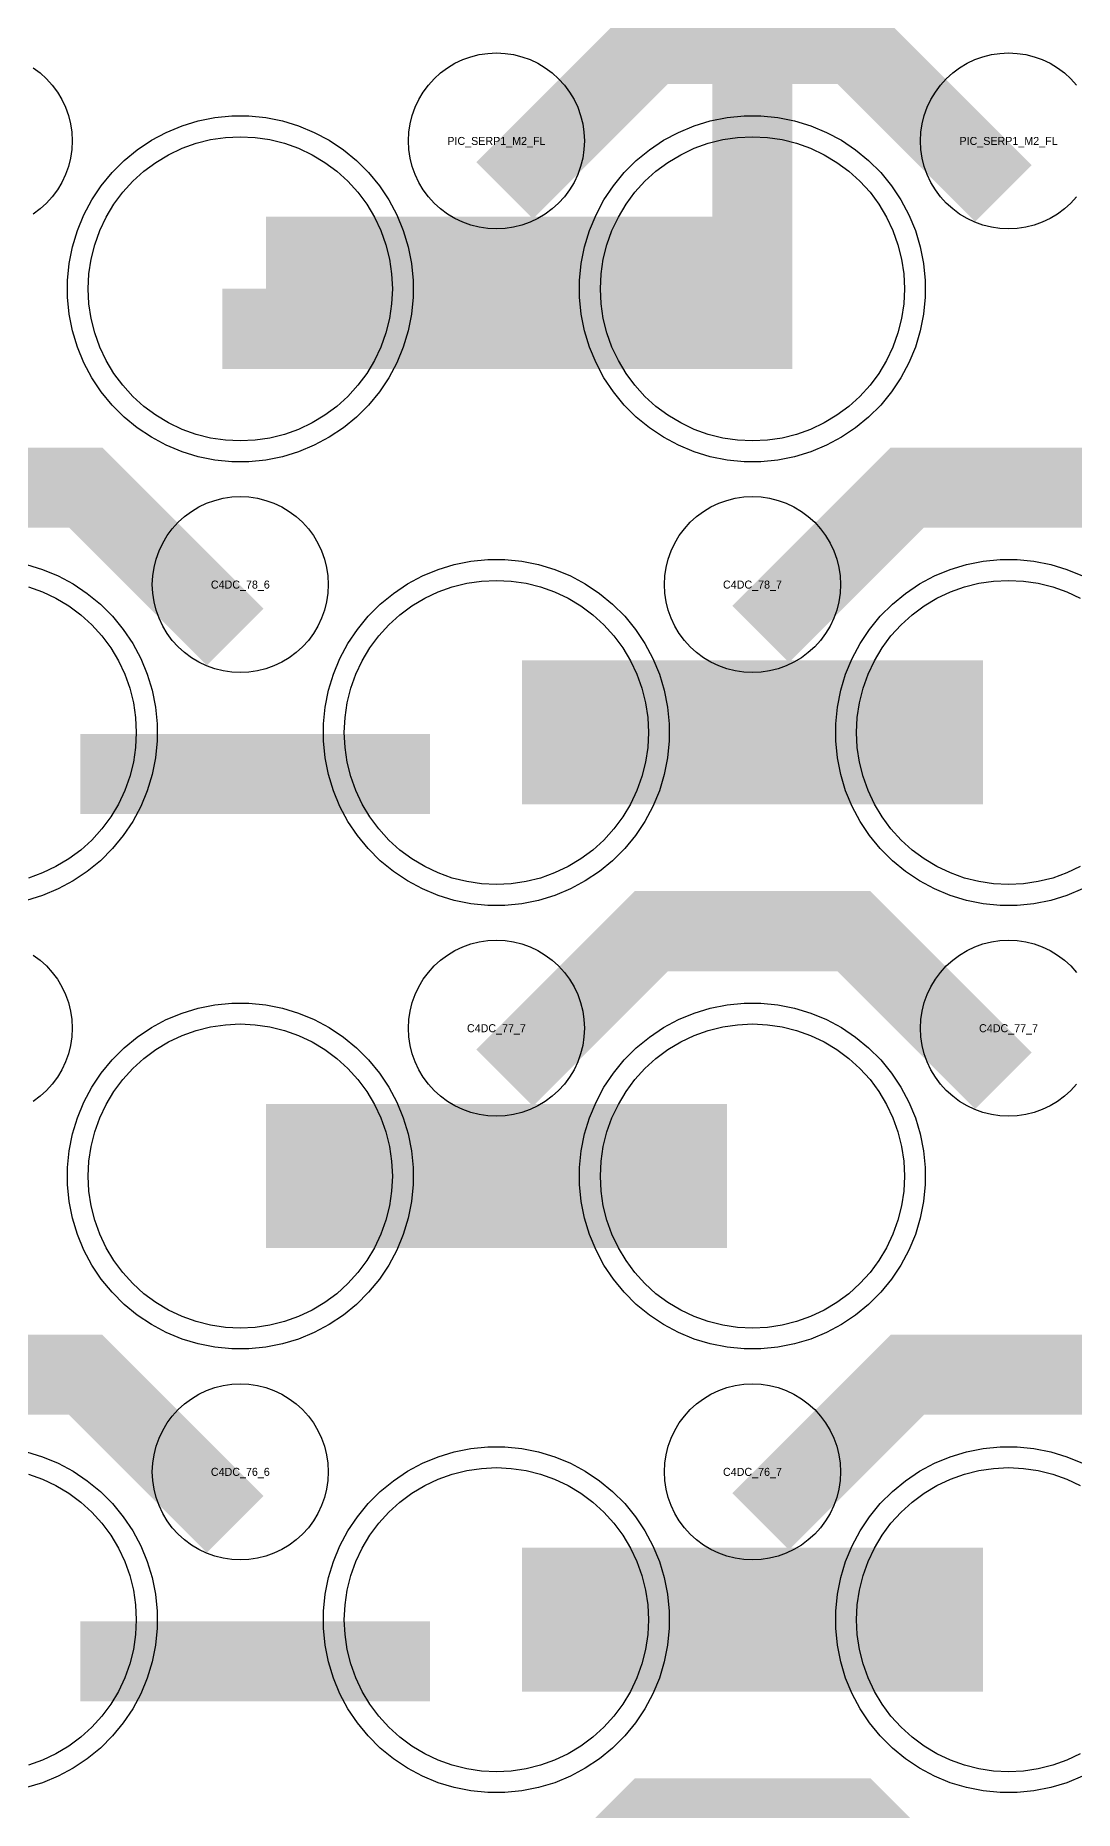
# Model space of a CAD drawing. Extents: x -11880 to 11880, y -14992 to 14992.
# Drawn here: x -9904 to -9579, y -4368 to -3814 of the extents above; entities that cross this region are included whole.
import ezdxf
from ezdxf.enums import TextEntityAlignment as Align

# ---------------------------------------------------------------- set-up
doc = ezdxf.new("R2010")
doc.units = 0
doc.header["$MEASUREMENT"] = 0
for name, color, linetype in [('GDS_775_DT_237', 138, 'CONTINUOUS'), ('RDL1_FS', 34, 'CONTINUOUS'), ('RDL_BS', 160, 'CONTINUOUS')]:
    doc.layers.add(name, color=color, linetype=linetype)

msp = doc.modelspace()

# ---------------------------------------------------------------- linework, layer by layer
at = {"layer": 'RDL1_FS'}
for points in [[(-9840, -3940.514), (-9844.657, -3940.285), (-9849.268, -3939.601), (-9853.791, -3938.469), (-9858.181, -3936.897), (-9862.395, -3934.905), (-9866.395, -3932.507), (-9870.14, -3929.729), (-9873.594, -3926.599), (-9876.724, -3923.145), (-9879.502, -3919.4), (-9881.9, -3915.4), (-9883.892, -3911.186), (-9885.464, -3906.796), (-9886.596, -3902.273), (-9887.28, -3897.662), (-9887.509, -3893.005), (-9887.28, -3888.348), (-9886.596, -3883.737), (-9885.464, -3879.214), (-9883.892, -3874.824), (-9881.9, -3870.61), (-9879.502, -3866.61), (-9876.724, -3862.865), (-9873.594, -3859.411), (-9870.14, -3856.281), (-9866.395, -3853.503), (-9862.395, -3851.105), (-9858.181, -3849.113), (-9853.791, -3847.541), (-9849.268, -3846.409), (-9844.657, -3845.725), (-9840, -3845.496), (-9835.343, -3845.725), (-9830.732, -3846.409), (-9826.209, -3847.541), (-9821.819, -3849.113), (-9817.605, -3851.105), (-9813.605, -3853.503), (-9809.86, -3856.281), (-9806.406, -3859.411), (-9803.276, -3862.865), (-9800.498, -3866.61), (-9798.1, -3870.61), (-9796.108, -3874.824), (-9794.536, -3879.214), (-9793.404, -3883.737), (-9792.72, -3888.348), (-9792.491, -3893.005), (-9792.72, -3897.662), (-9793.404, -3902.273), (-9794.536, -3906.796), (-9796.108, -3911.186), (-9798.1, -3915.4), (-9800.498, -3919.4), (-9803.276, -3923.145), (-9806.406, -3926.599), (-9809.86, -3929.729), (-9813.605, -3932.507), (-9817.605, -3934.905), (-9821.819, -3936.897), (-9826.209, -3938.469), (-9830.732, -3939.601), (-9835.343, -3940.285)], [(-9680, -3940.514), (-9684.657, -3940.285), (-9689.268, -3939.601), (-9693.791, -3938.469), (-9698.181, -3936.897), (-9702.395, -3934.905), (-9706.395, -3932.507), (-9710.14, -3929.729), (-9713.594, -3926.599), (-9716.724, -3923.145), (-9719.502, -3919.4), (-9721.9, -3915.4), (-9723.892, -3911.186), (-9725.464, -3906.796), (-9726.596, -3902.273), (-9727.28, -3897.662), (-9727.509, -3893.005), (-9727.28, -3888.348), (-9726.596, -3883.737), (-9725.464, -3879.214), (-9723.892, -3874.824), (-9721.9, -3870.61), (-9719.502, -3866.61), (-9716.724, -3862.865), (-9713.594, -3859.411), (-9710.14, -3856.281), (-9706.395, -3853.503), (-9702.395, -3851.105), (-9698.181, -3849.113), (-9693.791, -3847.541), (-9689.268, -3846.409), (-9684.657, -3845.725), (-9680, -3845.496), (-9675.343, -3845.725), (-9670.732, -3846.409), (-9666.209, -3847.541), (-9661.819, -3849.113), (-9657.605, -3851.105), (-9653.605, -3853.503), (-9649.86, -3856.281), (-9646.406, -3859.411), (-9643.276, -3862.865), (-9640.498, -3866.61), (-9638.1, -3870.61), (-9636.108, -3874.824), (-9634.536, -3879.214), (-9633.404, -3883.737), (-9632.72, -3888.348), (-9632.491, -3893.005), (-9632.72, -3897.662), (-9633.404, -3902.273), (-9634.536, -3906.796), (-9636.108, -3911.186), (-9638.1, -3915.4), (-9640.498, -3919.4), (-9643.276, -3923.145), (-9646.406, -3926.599), (-9649.86, -3929.729), (-9653.605, -3932.507), (-9657.605, -3934.905), (-9661.819, -3936.897), (-9666.209, -3938.469), (-9670.732, -3939.601), (-9675.343, -3940.285)], [(-9760, -4079.074), (-9764.657, -4078.845), (-9769.268, -4078.161), (-9773.791, -4077.029), (-9778.181, -4075.457), (-9782.395, -4073.465), (-9786.395, -4071.067), (-9790.14, -4068.289), (-9793.594, -4065.159), (-9796.724, -4061.705), (-9799.502, -4057.96), (-9801.9, -4053.96), (-9803.892, -4049.746), (-9805.464, -4045.356), (-9806.596, -4040.833), (-9807.28, -4036.222), (-9807.509, -4031.565), (-9807.28, -4026.908), (-9806.596, -4022.297), (-9805.464, -4017.774), (-9803.892, -4013.384), (-9801.9, -4009.17), (-9799.502, -4005.17), (-9796.724, -4001.425), (-9793.594, -3997.971), (-9790.14, -3994.841), (-9786.395, -3992.063), (-9782.395, -3989.665), (-9778.181, -3987.673), (-9773.791, -3986.101), (-9769.268, -3984.969), (-9764.657, -3984.285), (-9760, -3984.056), (-9755.343, -3984.285), (-9750.732, -3984.969), (-9746.209, -3986.101), (-9741.819, -3987.673), (-9737.605, -3989.665), (-9733.605, -3992.063), (-9729.86, -3994.841), (-9726.406, -3997.971), (-9723.276, -4001.425), (-9720.498, -4005.17), (-9718.1, -4009.17), (-9716.108, -4013.384), (-9714.536, -4017.774), (-9713.404, -4022.297), (-9712.72, -4026.908), (-9712.491, -4031.565), (-9712.72, -4036.222), (-9713.404, -4040.833), (-9714.536, -4045.356), (-9716.108, -4049.746), (-9718.1, -4053.96), (-9720.498, -4057.96), (-9723.276, -4061.705), (-9726.406, -4065.159), (-9729.86, -4068.289), (-9733.605, -4071.067), (-9737.605, -4073.465), (-9741.819, -4075.457), (-9746.209, -4077.029), (-9750.732, -4078.161), (-9755.343, -4078.845)], [(-9840, -4217.639), (-9844.657, -4217.41), (-9849.268, -4216.726), (-9853.791, -4215.594), (-9858.181, -4214.022), (-9862.395, -4212.03), (-9866.395, -4209.632), (-9870.14, -4206.854), (-9873.594, -4203.724), (-9876.724, -4200.27), (-9879.502, -4196.525), (-9881.9, -4192.525), (-9883.892, -4188.311), (-9885.464, -4183.921), (-9886.596, -4179.398), (-9887.28, -4174.787), (-9887.509, -4170.13), (-9887.28, -4165.473), (-9886.596, -4160.862), (-9885.464, -4156.339), (-9883.892, -4151.949), (-9881.9, -4147.735), (-9879.502, -4143.735), (-9876.724, -4139.99), (-9873.594, -4136.536), (-9870.14, -4133.406), (-9866.395, -4130.628), (-9862.395, -4128.23), (-9858.181, -4126.238), (-9853.791, -4124.666), (-9849.268, -4123.534), (-9844.657, -4122.85), (-9840, -4122.621), (-9835.343, -4122.85), (-9830.732, -4123.534), (-9826.209, -4124.666), (-9821.819, -4126.238), (-9817.605, -4128.23), (-9813.605, -4130.628), (-9809.86, -4133.406), (-9806.406, -4136.536), (-9803.276, -4139.99), (-9800.498, -4143.735), (-9798.1, -4147.735), (-9796.108, -4151.949), (-9794.536, -4156.339), (-9793.404, -4160.862), (-9792.72, -4165.473), (-9792.491, -4170.13), (-9792.72, -4174.787), (-9793.404, -4179.398), (-9794.536, -4183.921), (-9796.108, -4188.311), (-9798.1, -4192.525), (-9800.498, -4196.525), (-9803.276, -4200.27), (-9806.406, -4203.724), (-9809.86, -4206.854), (-9813.605, -4209.632), (-9817.605, -4212.03), (-9821.819, -4214.022), (-9826.209, -4215.594), (-9830.732, -4216.726), (-9835.343, -4217.41)], [(-9680, -4217.639), (-9684.657, -4217.41), (-9689.268, -4216.726), (-9693.791, -4215.594), (-9698.181, -4214.022), (-9702.395, -4212.03), (-9706.395, -4209.632), (-9710.14, -4206.854), (-9713.594, -4203.724), (-9716.724, -4200.27), (-9719.502, -4196.525), (-9721.9, -4192.525), (-9723.892, -4188.311), (-9725.464, -4183.921), (-9726.596, -4179.398), (-9727.28, -4174.787), (-9727.509, -4170.13), (-9727.28, -4165.473), (-9726.596, -4160.862), (-9725.464, -4156.339), (-9723.892, -4151.949), (-9721.9, -4147.735), (-9719.502, -4143.735), (-9716.724, -4139.99), (-9713.594, -4136.536), (-9710.14, -4133.406), (-9706.395, -4130.628), (-9702.395, -4128.23), (-9698.181, -4126.238), (-9693.791, -4124.666), (-9689.268, -4123.534), (-9684.657, -4122.85), (-9680, -4122.621), (-9675.343, -4122.85), (-9670.732, -4123.534), (-9666.209, -4124.666), (-9661.819, -4126.238), (-9657.605, -4128.23), (-9653.605, -4130.628), (-9649.86, -4133.406), (-9646.406, -4136.536), (-9643.276, -4139.99), (-9640.498, -4143.735), (-9638.1, -4147.735), (-9636.108, -4151.949), (-9634.536, -4156.339), (-9633.404, -4160.862), (-9632.72, -4165.473), (-9632.491, -4170.13), (-9632.72, -4174.787), (-9633.404, -4179.398), (-9634.536, -4183.921), (-9636.108, -4188.311), (-9638.1, -4192.525), (-9640.498, -4196.525), (-9643.276, -4200.27), (-9646.406, -4203.724), (-9649.86, -4206.854), (-9653.605, -4209.632), (-9657.605, -4212.03), (-9661.819, -4214.022), (-9666.209, -4215.594), (-9670.732, -4216.726), (-9675.343, -4217.41)], [(-9760, -4356.204), (-9764.657, -4355.975), (-9769.268, -4355.291), (-9773.791, -4354.159), (-9778.181, -4352.587), (-9782.395, -4350.595), (-9786.395, -4348.197), (-9790.14, -4345.419), (-9793.594, -4342.289), (-9796.724, -4338.835), (-9799.502, -4335.09), (-9801.9, -4331.09), (-9803.892, -4326.876), (-9805.464, -4322.486), (-9806.596, -4317.963), (-9807.28, -4313.352), (-9807.509, -4308.695), (-9807.28, -4304.038), (-9806.596, -4299.427), (-9805.464, -4294.904), (-9803.892, -4290.514), (-9801.9, -4286.3), (-9799.502, -4282.3), (-9796.724, -4278.555), (-9793.594, -4275.101), (-9790.14, -4271.971), (-9786.395, -4269.193), (-9782.395, -4266.795), (-9778.181, -4264.803), (-9773.791, -4263.231), (-9769.268, -4262.099), (-9764.657, -4261.415), (-9760, -4261.186), (-9755.343, -4261.415), (-9750.732, -4262.099), (-9746.209, -4263.231), (-9741.819, -4264.803), (-9737.605, -4266.795), (-9733.605, -4269.193), (-9729.86, -4271.971), (-9726.406, -4275.101), (-9723.276, -4278.555), (-9720.498, -4282.3), (-9718.1, -4286.3), (-9716.108, -4290.514), (-9714.536, -4294.904), (-9713.404, -4299.427), (-9712.72, -4304.038), (-9712.491, -4308.695), (-9712.72, -4313.352), (-9713.404, -4317.963), (-9714.536, -4322.486), (-9716.108, -4326.876), (-9718.1, -4331.09), (-9720.498, -4335.09), (-9723.276, -4338.835), (-9726.406, -4342.289), (-9729.86, -4345.419), (-9733.605, -4348.197), (-9737.605, -4350.595), (-9741.819, -4352.587), (-9746.209, -4354.159), (-9750.732, -4355.291), (-9755.343, -4355.975)]]:
    msp.add_lwpolyline(points, close=True, dxfattribs=at)
for points in [[(-9831.998, -3893.005, 45, 45, 0), (-9759.998, -3893.005, 45, 45, 0)], [(-9759.998, -3893.005, 45, 45, 0), (-9687.998, -3893.005, 45, 45, 0)], [(-9751.998, -4031.565, 45, 45, 0), (-9679.998, -4031.565, 45, 45, 0)], [(-9679.998, -4031.565, 45, 45, 0), (-9607.998, -4031.565, 45, 45, 0)], [(-9831.998, -4170.13, 45, 45, 0), (-9759.998, -4170.13, 45, 45, 0)], [(-9759.998, -4170.13, 45, 45, 0), (-9687.998, -4170.13, 45, 45, 0)], [(-9751.998, -4308.695, 45, 45, 0), (-9679.998, -4308.695, 45, 45, 0)], [(-9679.998, -4308.695, 45, 45, 0), (-9607.998, -4308.695, 45, 45, 0)]]:
    msp.add_lwpolyline(points, format="xyseb", dxfattribs=at)
for points in [[(-9906.209, -3986.101), (-9901.819, -3987.673), (-9897.605, -3989.665), (-9893.605, -3992.063), (-9889.86, -3994.841), (-9886.406, -3997.971), (-9883.276, -4001.425), (-9880.498, -4005.17), (-9878.1, -4009.17), (-9876.108, -4013.384), (-9874.536, -4017.774), (-9873.404, -4022.297), (-9872.72, -4026.908), (-9872.491, -4031.565), (-9872.72, -4036.222), (-9873.404, -4040.833), (-9874.536, -4045.356), (-9876.108, -4049.746), (-9878.1, -4053.96), (-9880.498, -4057.96), (-9883.276, -4061.705), (-9886.406, -4065.159), (-9889.86, -4068.289), (-9893.605, -4071.067), (-9897.605, -4073.465), (-9901.819, -4075.457), (-9906.209, -4077.029)], [(-9577.605, -4073.465), (-9581.819, -4075.457), (-9586.209, -4077.029), (-9590.732, -4078.161), (-9595.343, -4078.845), (-9600, -4079.074), (-9604.657, -4078.845), (-9609.268, -4078.161), (-9613.791, -4077.029), (-9618.181, -4075.457), (-9622.395, -4073.465), (-9626.395, -4071.067), (-9630.14, -4068.289), (-9633.594, -4065.159), (-9636.724, -4061.705), (-9639.502, -4057.96), (-9641.9, -4053.96), (-9643.892, -4049.746), (-9645.464, -4045.356), (-9646.596, -4040.833), (-9647.28, -4036.222), (-9647.509, -4031.565), (-9647.28, -4026.908), (-9646.596, -4022.297), (-9645.464, -4017.774), (-9643.892, -4013.384), (-9641.9, -4009.17), (-9639.502, -4005.17), (-9636.724, -4001.425), (-9633.594, -3997.971), (-9630.14, -3994.841), (-9626.395, -3992.063), (-9622.395, -3989.665), (-9618.181, -3987.673), (-9613.791, -3986.101), (-9609.268, -3984.969), (-9604.657, -3984.285), (-9600, -3984.056), (-9595.343, -3984.285), (-9590.732, -3984.969), (-9586.209, -3986.101), (-9581.819, -3987.673), (-9577.605, -3989.665)], [(-9906.209, -4263.231), (-9901.819, -4264.803), (-9897.605, -4266.795), (-9893.605, -4269.193), (-9889.86, -4271.971), (-9886.406, -4275.101), (-9883.276, -4278.555), (-9880.498, -4282.3), (-9878.1, -4286.3), (-9876.108, -4290.514), (-9874.536, -4294.904), (-9873.404, -4299.427), (-9872.72, -4304.038), (-9872.491, -4308.695), (-9872.72, -4313.352), (-9873.404, -4317.963), (-9874.536, -4322.486), (-9876.108, -4326.876), (-9878.1, -4331.09), (-9880.498, -4335.09), (-9883.276, -4338.835), (-9886.406, -4342.289), (-9889.86, -4345.419), (-9893.605, -4348.197), (-9897.605, -4350.595), (-9901.819, -4352.587), (-9906.209, -4354.159)], [(-9577.605, -4350.595), (-9581.819, -4352.587), (-9586.209, -4354.159), (-9590.732, -4355.291), (-9595.343, -4355.975), (-9600, -4356.204), (-9604.657, -4355.975), (-9609.268, -4355.291), (-9613.791, -4354.159), (-9618.181, -4352.587), (-9622.395, -4350.595), (-9626.395, -4348.197), (-9630.14, -4345.419), (-9633.594, -4342.289), (-9636.724, -4338.835), (-9639.502, -4335.09), (-9641.9, -4331.09), (-9643.892, -4326.876), (-9645.464, -4322.486), (-9646.596, -4317.963), (-9647.28, -4313.352), (-9647.509, -4308.695), (-9647.28, -4304.038), (-9646.596, -4299.427), (-9645.464, -4294.904), (-9643.892, -4290.514), (-9641.9, -4286.3), (-9639.502, -4282.3), (-9636.724, -4278.555), (-9633.594, -4275.101), (-9630.14, -4271.971), (-9626.395, -4269.193), (-9622.395, -4266.795), (-9618.181, -4264.803), (-9613.791, -4263.231), (-9609.268, -4262.099), (-9604.657, -4261.415), (-9600, -4261.186), (-9595.343, -4261.415), (-9590.732, -4262.099), (-9586.209, -4263.231), (-9581.819, -4264.803), (-9577.605, -4266.795)]]:
    msp.add_lwpolyline(points, dxfattribs=at)
at = {"layer": 'RDL_BS'}
for points in [[(-9680, -3918.005, 25, 25, 0), (-9680, -3804.004, 25, 25, 0)], [(-9757.438, -3862.319, 25, 25, 0), (-9711.623, -3816.504, 25, 25, 0), (-9678.07, -3816.504, 25, 25, 0)], [(-9601.599, -3863.218, 25, 25, 0), (-9648.313, -3816.504, 25, 25, 0), (-9678.071, -3816.504, 25, 25, 0)], [(-9845.603, -3905.505, 25, 25, 0), (-9667.5, -3905.505, 25, 25, 0)], [(-9841.599, -4001.778, 25, 25, 0), (-9888.313, -3955.064, 25, 25, 0), (-9918.071, -3955.064, 25, 25, 0)], [(-9677.438, -4000.879, 25, 25, 0), (-9631.623, -3955.064, 25, 25, 0), (-9598.07, -3955.064, 25, 25, 0)], [(-9521.599, -4001.778, 25, 25, 0), (-9568.313, -3955.064, 25, 25, 0), (-9598.071, -3955.064, 25, 25, 0)], [(-9889.984, -4044.578, 25, 25, 0), (-9780.719, -4044.578, 25, 25, 0)], [(-9757.438, -4139.444, 25, 25, 0), (-9711.623, -4093.629, 25, 25, 0), (-9678.07, -4093.629, 25, 25, 0)], [(-9601.599, -4140.343, 25, 25, 0), (-9648.313, -4093.629, 25, 25, 0), (-9678.071, -4093.629, 25, 25, 0)], [(-9841.599, -4278.908, 25, 25, 0), (-9888.313, -4232.194, 25, 25, 0), (-9918.071, -4232.194, 25, 25, 0)], [(-9677.438, -4278.009, 25, 25, 0), (-9631.623, -4232.194, 25, 25, 0), (-9598.07, -4232.194, 25, 25, 0)], [(-9521.599, -4278.908, 25, 25, 0), (-9568.313, -4232.194, 25, 25, 0), (-9598.071, -4232.194, 25, 25, 0)], [(-9889.984, -4321.708, 25, 25, 0), (-9780.719, -4321.708, 25, 25, 0)], [(-9757.438, -4416.574, 25, 25, 0), (-9711.623, -4370.759, 25, 25, 0), (-9678.07, -4370.759, 25, 25, 0)], [(-9601.599, -4417.473, 25, 25, 0), (-9648.313, -4370.759, 25, 25, 0), (-9678.071, -4370.759, 25, 25, 0)]]:
    msp.add_lwpolyline(points, format="xyseb", dxfattribs=at)
for points in [[(-9760, -3874.311), (-9762.693, -3874.179), (-9765.365, -3873.783), (-9767.984, -3873.126), (-9770.519, -3872.219), (-9772.956, -3871.067), (-9775.28, -3869.674), (-9777.443, -3868.071), (-9779.442, -3866.259), (-9781.254, -3864.26), (-9782.857, -3862.097), (-9784.25, -3859.773), (-9785.402, -3857.336), (-9786.309, -3854.801), (-9786.966, -3852.182), (-9787.362, -3849.51), (-9787.494, -3846.817), (-9787.362, -3844.124), (-9786.966, -3841.452), (-9786.309, -3838.833), (-9785.402, -3836.298), (-9784.25, -3833.861), (-9782.857, -3831.537), (-9781.254, -3829.374), (-9779.442, -3827.375), (-9777.443, -3825.563), (-9775.28, -3823.96), (-9772.956, -3822.567), (-9770.519, -3821.415), (-9767.984, -3820.508), (-9765.365, -3819.851), (-9762.693, -3819.455), (-9760, -3819.323), (-9757.307, -3819.455), (-9754.635, -3819.851), (-9752.016, -3820.508), (-9749.481, -3821.415), (-9747.044, -3822.567), (-9744.72, -3823.96), (-9742.557, -3825.563), (-9740.558, -3827.375), (-9738.746, -3829.374), (-9737.143, -3831.537), (-9735.75, -3833.861), (-9734.598, -3836.298), (-9733.691, -3838.833), (-9733.034, -3841.452), (-9732.638, -3844.124), (-9732.506, -3846.817), (-9732.638, -3849.51), (-9733.034, -3852.182), (-9733.691, -3854.801), (-9734.598, -3857.336), (-9735.75, -3859.773), (-9737.143, -3862.097), (-9738.746, -3864.26), (-9740.558, -3866.259), (-9742.557, -3868.071), (-9744.72, -3869.674), (-9747.044, -3871.067), (-9749.481, -3872.219), (-9752.016, -3873.126), (-9754.635, -3873.783), (-9757.307, -3874.179)], [(-9842.644, -3947.005), (-9847.938, -3946.488), (-9853.165, -3945.442), (-9858.205, -3943.911), (-9863.115, -3941.88), (-9867.777, -3939.388), (-9872.191, -3936.441), (-9876.292, -3933.079), (-9880.074, -3929.297), (-9883.436, -3925.196), (-9886.383, -3920.782), (-9888.875, -3916.12), (-9890.906, -3911.21), (-9892.437, -3906.17), (-9893.483, -3900.943), (-9894, -3895.649), (-9894, -3890.361), (-9893.483, -3885.067), (-9892.437, -3879.84), (-9890.906, -3874.8), (-9888.875, -3869.89), (-9886.383, -3865.228), (-9883.436, -3860.814), (-9880.074, -3856.713), (-9876.292, -3852.931), (-9872.191, -3849.569), (-9867.777, -3846.622), (-9863.115, -3844.13), (-9858.205, -3842.099), (-9853.165, -3840.568), (-9847.938, -3839.522), (-9842.644, -3839.005), (-9837.356, -3839.005), (-9832.062, -3839.522), (-9826.835, -3840.568), (-9821.795, -3842.099), (-9816.885, -3844.13), (-9812.223, -3846.622), (-9807.809, -3849.569), (-9803.708, -3852.931), (-9799.926, -3856.713), (-9796.564, -3860.814), (-9793.617, -3865.228), (-9791.125, -3869.89), (-9789.094, -3874.8), (-9787.563, -3879.84), (-9786.517, -3885.067), (-9786, -3890.361), (-9786, -3895.649), (-9786.517, -3900.943), (-9787.563, -3906.17), (-9789.094, -3911.21), (-9791.125, -3916.12), (-9793.617, -3920.782), (-9796.564, -3925.196), (-9799.926, -3929.297), (-9803.708, -3933.079), (-9807.809, -3936.441), (-9812.223, -3939.388), (-9816.885, -3941.88), (-9821.795, -3943.911), (-9826.835, -3945.442), (-9832.062, -3946.488), (-9837.356, -3947.005)], [(-9682.644, -3947.005), (-9687.938, -3946.488), (-9693.165, -3945.442), (-9698.205, -3943.911), (-9703.115, -3941.88), (-9707.777, -3939.388), (-9712.191, -3936.441), (-9716.292, -3933.079), (-9720.074, -3929.297), (-9723.436, -3925.196), (-9726.383, -3920.782), (-9728.875, -3916.12), (-9730.906, -3911.21), (-9732.437, -3906.17), (-9733.483, -3900.943), (-9734, -3895.649), (-9734, -3890.361), (-9733.483, -3885.067), (-9732.437, -3879.84), (-9730.906, -3874.8), (-9728.875, -3869.89), (-9726.383, -3865.228), (-9723.436, -3860.814), (-9720.074, -3856.713), (-9716.292, -3852.931), (-9712.191, -3849.569), (-9707.777, -3846.622), (-9703.115, -3844.13), (-9698.205, -3842.099), (-9693.165, -3840.568), (-9687.938, -3839.522), (-9682.644, -3839.005), (-9677.356, -3839.005), (-9672.062, -3839.522), (-9666.835, -3840.568), (-9661.795, -3842.099), (-9656.885, -3844.13), (-9652.223, -3846.622), (-9647.809, -3849.569), (-9643.708, -3852.931), (-9639.926, -3856.713), (-9636.564, -3860.814), (-9633.617, -3865.228), (-9631.125, -3869.89), (-9629.094, -3874.8), (-9627.563, -3879.84), (-9626.517, -3885.067), (-9626, -3890.361), (-9626, -3895.649), (-9626.517, -3900.943), (-9627.563, -3906.17), (-9629.094, -3911.21), (-9631.125, -3916.12), (-9633.617, -3920.782), (-9636.564, -3925.196), (-9639.926, -3929.297), (-9643.708, -3933.079), (-9647.809, -3936.441), (-9652.223, -3939.388), (-9656.885, -3941.88), (-9661.795, -3943.911), (-9666.835, -3945.442), (-9672.062, -3946.488), (-9677.356, -3947.005)], [(-9840, -4012.871), (-9842.693, -4012.739), (-9845.365, -4012.343), (-9847.984, -4011.686), (-9850.519, -4010.779), (-9852.956, -4009.627), (-9855.28, -4008.234), (-9857.443, -4006.631), (-9859.442, -4004.819), (-9861.254, -4002.82), (-9862.857, -4000.657), (-9864.25, -3998.333), (-9865.402, -3995.896), (-9866.309, -3993.361), (-9866.966, -3990.742), (-9867.362, -3988.07), (-9867.494, -3985.377), (-9867.362, -3982.684), (-9866.966, -3980.012), (-9866.309, -3977.393), (-9865.402, -3974.858), (-9864.25, -3972.421), (-9862.857, -3970.097), (-9861.254, -3967.934), (-9859.442, -3965.935), (-9857.443, -3964.123), (-9855.28, -3962.52), (-9852.956, -3961.127), (-9850.519, -3959.975), (-9847.984, -3959.068), (-9845.365, -3958.411), (-9842.693, -3958.015), (-9840, -3957.883), (-9837.307, -3958.015), (-9834.635, -3958.411), (-9832.016, -3959.068), (-9829.481, -3959.975), (-9827.044, -3961.127), (-9824.72, -3962.52), (-9822.557, -3964.123), (-9820.558, -3965.935), (-9818.746, -3967.934), (-9817.143, -3970.097), (-9815.75, -3972.421), (-9814.598, -3974.858), (-9813.691, -3977.393), (-9813.034, -3980.012), (-9812.638, -3982.684), (-9812.506, -3985.377), (-9812.638, -3988.07), (-9813.034, -3990.742), (-9813.691, -3993.361), (-9814.598, -3995.896), (-9815.75, -3998.333), (-9817.143, -4000.657), (-9818.746, -4002.82), (-9820.558, -4004.819), (-9822.557, -4006.631), (-9824.72, -4008.234), (-9827.044, -4009.627), (-9829.481, -4010.779), (-9832.016, -4011.686), (-9834.635, -4012.343), (-9837.307, -4012.739)], [(-9680, -4012.871), (-9682.693, -4012.739), (-9685.365, -4012.343), (-9687.984, -4011.686), (-9690.519, -4010.779), (-9692.956, -4009.627), (-9695.28, -4008.234), (-9697.443, -4006.631), (-9699.442, -4004.819), (-9701.254, -4002.82), (-9702.857, -4000.657), (-9704.25, -3998.333), (-9705.402, -3995.896), (-9706.309, -3993.361), (-9706.966, -3990.742), (-9707.362, -3988.07), (-9707.494, -3985.377), (-9707.362, -3982.684), (-9706.966, -3980.012), (-9706.309, -3977.393), (-9705.402, -3974.858), (-9704.25, -3972.421), (-9702.857, -3970.097), (-9701.254, -3967.934), (-9699.442, -3965.935), (-9697.443, -3964.123), (-9695.28, -3962.52), (-9692.956, -3961.127), (-9690.519, -3959.975), (-9687.984, -3959.068), (-9685.365, -3958.411), (-9682.693, -3958.015), (-9680, -3957.883), (-9677.307, -3958.015), (-9674.635, -3958.411), (-9672.016, -3959.068), (-9669.481, -3959.975), (-9667.044, -3961.127), (-9664.72, -3962.52), (-9662.557, -3964.123), (-9660.558, -3965.935), (-9658.746, -3967.934), (-9657.143, -3970.097), (-9655.75, -3972.421), (-9654.598, -3974.858), (-9653.691, -3977.393), (-9653.034, -3980.012), (-9652.638, -3982.684), (-9652.506, -3985.377), (-9652.638, -3988.07), (-9653.034, -3990.742), (-9653.691, -3993.361), (-9654.598, -3995.896), (-9655.75, -3998.333), (-9657.143, -4000.657), (-9658.746, -4002.82), (-9660.558, -4004.819), (-9662.557, -4006.631), (-9664.72, -4008.234), (-9667.044, -4009.627), (-9669.481, -4010.779), (-9672.016, -4011.686), (-9674.635, -4012.343), (-9677.307, -4012.739)], [(-9762.644, -4085.565), (-9767.938, -4085.048), (-9773.165, -4084.002), (-9778.205, -4082.471), (-9783.115, -4080.44), (-9787.777, -4077.948), (-9792.191, -4075.001), (-9796.292, -4071.639), (-9800.074, -4067.857), (-9803.436, -4063.756), (-9806.383, -4059.342), (-9808.875, -4054.68), (-9810.906, -4049.77), (-9812.437, -4044.73), (-9813.483, -4039.503), (-9814, -4034.209), (-9814, -4028.921), (-9813.483, -4023.627), (-9812.437, -4018.4), (-9810.906, -4013.36), (-9808.875, -4008.45), (-9806.383, -4003.788), (-9803.436, -3999.374), (-9800.074, -3995.273), (-9796.292, -3991.491), (-9792.191, -3988.129), (-9787.777, -3985.182), (-9783.115, -3982.69), (-9778.205, -3980.659), (-9773.165, -3979.128), (-9767.938, -3978.082), (-9762.644, -3977.565), (-9757.356, -3977.565), (-9752.062, -3978.082), (-9746.835, -3979.128), (-9741.795, -3980.659), (-9736.885, -3982.69), (-9732.223, -3985.182), (-9727.809, -3988.129), (-9723.708, -3991.491), (-9719.926, -3995.273), (-9716.564, -3999.374), (-9713.617, -4003.788), (-9711.125, -4008.45), (-9709.094, -4013.36), (-9707.563, -4018.4), (-9706.517, -4023.627), (-9706, -4028.921), (-9706, -4034.209), (-9706.517, -4039.503), (-9707.563, -4044.73), (-9709.094, -4049.77), (-9711.125, -4054.68), (-9713.617, -4059.342), (-9716.564, -4063.756), (-9719.926, -4067.857), (-9723.708, -4071.639), (-9727.809, -4075.001), (-9732.223, -4077.948), (-9736.885, -4080.44), (-9741.795, -4082.471), (-9746.835, -4084.002), (-9752.062, -4085.048), (-9757.356, -4085.565)], [(-9760, -4151.436), (-9762.693, -4151.304), (-9765.365, -4150.908), (-9767.984, -4150.251), (-9770.519, -4149.344), (-9772.956, -4148.192), (-9775.28, -4146.799), (-9777.443, -4145.196), (-9779.442, -4143.384), (-9781.254, -4141.385), (-9782.857, -4139.222), (-9784.25, -4136.898), (-9785.402, -4134.461), (-9786.309, -4131.926), (-9786.966, -4129.307), (-9787.362, -4126.635), (-9787.494, -4123.942), (-9787.362, -4121.249), (-9786.966, -4118.577), (-9786.309, -4115.958), (-9785.402, -4113.423), (-9784.25, -4110.986), (-9782.857, -4108.662), (-9781.254, -4106.499), (-9779.442, -4104.5), (-9777.443, -4102.688), (-9775.28, -4101.085), (-9772.956, -4099.692), (-9770.519, -4098.54), (-9767.984, -4097.633), (-9765.365, -4096.976), (-9762.693, -4096.58), (-9760, -4096.448), (-9757.307, -4096.58), (-9754.635, -4096.976), (-9752.016, -4097.633), (-9749.481, -4098.54), (-9747.044, -4099.692), (-9744.72, -4101.085), (-9742.557, -4102.688), (-9740.558, -4104.5), (-9738.746, -4106.499), (-9737.143, -4108.662), (-9735.75, -4110.986), (-9734.598, -4113.423), (-9733.691, -4115.958), (-9733.034, -4118.577), (-9732.638, -4121.249), (-9732.506, -4123.942), (-9732.638, -4126.635), (-9733.034, -4129.307), (-9733.691, -4131.926), (-9734.598, -4134.461), (-9735.75, -4136.898), (-9737.143, -4139.222), (-9738.746, -4141.385), (-9740.558, -4143.384), (-9742.557, -4145.196), (-9744.72, -4146.799), (-9747.044, -4148.192), (-9749.481, -4149.344), (-9752.016, -4150.251), (-9754.635, -4150.908), (-9757.307, -4151.304)], [(-9842.644, -4224.13), (-9847.938, -4223.613), (-9853.165, -4222.567), (-9858.205, -4221.036), (-9863.115, -4219.005), (-9867.777, -4216.513), (-9872.191, -4213.566), (-9876.292, -4210.204), (-9880.074, -4206.422), (-9883.436, -4202.321), (-9886.383, -4197.907), (-9888.875, -4193.245), (-9890.906, -4188.335), (-9892.437, -4183.295), (-9893.483, -4178.068), (-9894, -4172.774), (-9894, -4167.486), (-9893.483, -4162.192), (-9892.437, -4156.965), (-9890.906, -4151.925), (-9888.875, -4147.015), (-9886.383, -4142.353), (-9883.436, -4137.939), (-9880.074, -4133.838), (-9876.292, -4130.056), (-9872.191, -4126.694), (-9867.777, -4123.747), (-9863.115, -4121.255), (-9858.205, -4119.224), (-9853.165, -4117.693), (-9847.938, -4116.647), (-9842.644, -4116.13), (-9837.356, -4116.13), (-9832.062, -4116.647), (-9826.835, -4117.693), (-9821.795, -4119.224), (-9816.885, -4121.255), (-9812.223, -4123.747), (-9807.809, -4126.694), (-9803.708, -4130.056), (-9799.926, -4133.838), (-9796.564, -4137.939), (-9793.617, -4142.353), (-9791.125, -4147.015), (-9789.094, -4151.925), (-9787.563, -4156.965), (-9786.517, -4162.192), (-9786, -4167.486), (-9786, -4172.774), (-9786.517, -4178.068), (-9787.563, -4183.295), (-9789.094, -4188.335), (-9791.125, -4193.245), (-9793.617, -4197.907), (-9796.564, -4202.321), (-9799.926, -4206.422), (-9803.708, -4210.204), (-9807.809, -4213.566), (-9812.223, -4216.513), (-9816.885, -4219.005), (-9821.795, -4221.036), (-9826.835, -4222.567), (-9832.062, -4223.613), (-9837.356, -4224.13)], [(-9682.644, -4224.13), (-9687.938, -4223.613), (-9693.165, -4222.567), (-9698.205, -4221.036), (-9703.115, -4219.005), (-9707.777, -4216.513), (-9712.191, -4213.566), (-9716.292, -4210.204), (-9720.074, -4206.422), (-9723.436, -4202.321), (-9726.383, -4197.907), (-9728.875, -4193.245), (-9730.906, -4188.335), (-9732.437, -4183.295), (-9733.483, -4178.068), (-9734, -4172.774), (-9734, -4167.486), (-9733.483, -4162.192), (-9732.437, -4156.965), (-9730.906, -4151.925), (-9728.875, -4147.015), (-9726.383, -4142.353), (-9723.436, -4137.939), (-9720.074, -4133.838), (-9716.292, -4130.056), (-9712.191, -4126.694), (-9707.777, -4123.747), (-9703.115, -4121.255), (-9698.205, -4119.224), (-9693.165, -4117.693), (-9687.938, -4116.647), (-9682.644, -4116.13), (-9677.356, -4116.13), (-9672.062, -4116.647), (-9666.835, -4117.693), (-9661.795, -4119.224), (-9656.885, -4121.255), (-9652.223, -4123.747), (-9647.809, -4126.694), (-9643.708, -4130.056), (-9639.926, -4133.838), (-9636.564, -4137.939), (-9633.617, -4142.353), (-9631.125, -4147.015), (-9629.094, -4151.925), (-9627.563, -4156.965), (-9626.517, -4162.192), (-9626, -4167.486), (-9626, -4172.774), (-9626.517, -4178.068), (-9627.563, -4183.295), (-9629.094, -4188.335), (-9631.125, -4193.245), (-9633.617, -4197.907), (-9636.564, -4202.321), (-9639.926, -4206.422), (-9643.708, -4210.204), (-9647.809, -4213.566), (-9652.223, -4216.513), (-9656.885, -4219.005), (-9661.795, -4221.036), (-9666.835, -4222.567), (-9672.062, -4223.613), (-9677.356, -4224.13)], [(-9840, -4290.001), (-9842.693, -4289.869), (-9845.365, -4289.473), (-9847.984, -4288.816), (-9850.519, -4287.909), (-9852.956, -4286.757), (-9855.28, -4285.364), (-9857.443, -4283.761), (-9859.442, -4281.949), (-9861.254, -4279.95), (-9862.857, -4277.787), (-9864.25, -4275.463), (-9865.402, -4273.026), (-9866.309, -4270.491), (-9866.966, -4267.872), (-9867.362, -4265.2), (-9867.494, -4262.507), (-9867.362, -4259.814), (-9866.966, -4257.142), (-9866.309, -4254.523), (-9865.402, -4251.988), (-9864.25, -4249.551), (-9862.857, -4247.227), (-9861.254, -4245.064), (-9859.442, -4243.065), (-9857.443, -4241.253), (-9855.28, -4239.65), (-9852.956, -4238.257), (-9850.519, -4237.105), (-9847.984, -4236.198), (-9845.365, -4235.541), (-9842.693, -4235.145), (-9840, -4235.013), (-9837.307, -4235.145), (-9834.635, -4235.541), (-9832.016, -4236.198), (-9829.481, -4237.105), (-9827.044, -4238.257), (-9824.72, -4239.65), (-9822.557, -4241.253), (-9820.558, -4243.065), (-9818.746, -4245.064), (-9817.143, -4247.227), (-9815.75, -4249.551), (-9814.598, -4251.988), (-9813.691, -4254.523), (-9813.034, -4257.142), (-9812.638, -4259.814), (-9812.506, -4262.507), (-9812.638, -4265.2), (-9813.034, -4267.872), (-9813.691, -4270.491), (-9814.598, -4273.026), (-9815.75, -4275.463), (-9817.143, -4277.787), (-9818.746, -4279.95), (-9820.558, -4281.949), (-9822.557, -4283.761), (-9824.72, -4285.364), (-9827.044, -4286.757), (-9829.481, -4287.909), (-9832.016, -4288.816), (-9834.635, -4289.473), (-9837.307, -4289.869)], [(-9680, -4290.001), (-9682.693, -4289.869), (-9685.365, -4289.473), (-9687.984, -4288.816), (-9690.519, -4287.909), (-9692.956, -4286.757), (-9695.28, -4285.364), (-9697.443, -4283.761), (-9699.442, -4281.949), (-9701.254, -4279.95), (-9702.857, -4277.787), (-9704.25, -4275.463), (-9705.402, -4273.026), (-9706.309, -4270.491), (-9706.966, -4267.872), (-9707.362, -4265.2), (-9707.494, -4262.507), (-9707.362, -4259.814), (-9706.966, -4257.142), (-9706.309, -4254.523), (-9705.402, -4251.988), (-9704.25, -4249.551), (-9702.857, -4247.227), (-9701.254, -4245.064), (-9699.442, -4243.065), (-9697.443, -4241.253), (-9695.28, -4239.65), (-9692.956, -4238.257), (-9690.519, -4237.105), (-9687.984, -4236.198), (-9685.365, -4235.541), (-9682.693, -4235.145), (-9680, -4235.013), (-9677.307, -4235.145), (-9674.635, -4235.541), (-9672.016, -4236.198), (-9669.481, -4237.105), (-9667.044, -4238.257), (-9664.72, -4239.65), (-9662.557, -4241.253), (-9660.558, -4243.065), (-9658.746, -4245.064), (-9657.143, -4247.227), (-9655.75, -4249.551), (-9654.598, -4251.988), (-9653.691, -4254.523), (-9653.034, -4257.142), (-9652.638, -4259.814), (-9652.506, -4262.507), (-9652.638, -4265.2), (-9653.034, -4267.872), (-9653.691, -4270.491), (-9654.598, -4273.026), (-9655.75, -4275.463), (-9657.143, -4277.787), (-9658.746, -4279.95), (-9660.558, -4281.949), (-9662.557, -4283.761), (-9664.72, -4285.364), (-9667.044, -4286.757), (-9669.481, -4287.909), (-9672.016, -4288.816), (-9674.635, -4289.473), (-9677.307, -4289.869)], [(-9762.644, -4362.695), (-9767.938, -4362.178), (-9773.165, -4361.132), (-9778.205, -4359.601), (-9783.115, -4357.57), (-9787.777, -4355.078), (-9792.191, -4352.131), (-9796.292, -4348.769), (-9800.074, -4344.987), (-9803.436, -4340.886), (-9806.383, -4336.472), (-9808.875, -4331.81), (-9810.906, -4326.9), (-9812.437, -4321.86), (-9813.483, -4316.633), (-9814, -4311.339), (-9814, -4306.051), (-9813.483, -4300.757), (-9812.437, -4295.53), (-9810.906, -4290.49), (-9808.875, -4285.58), (-9806.383, -4280.918), (-9803.436, -4276.504), (-9800.074, -4272.403), (-9796.292, -4268.621), (-9792.191, -4265.259), (-9787.777, -4262.312), (-9783.115, -4259.82), (-9778.205, -4257.789), (-9773.165, -4256.258), (-9767.938, -4255.212), (-9762.644, -4254.695), (-9757.356, -4254.695), (-9752.062, -4255.212), (-9746.835, -4256.258), (-9741.795, -4257.789), (-9736.885, -4259.82), (-9732.223, -4262.312), (-9727.809, -4265.259), (-9723.708, -4268.621), (-9719.926, -4272.403), (-9716.564, -4276.504), (-9713.617, -4280.918), (-9711.125, -4285.58), (-9709.094, -4290.49), (-9707.563, -4295.53), (-9706.517, -4300.757), (-9706, -4306.051), (-9706, -4311.339), (-9706.517, -4316.633), (-9707.563, -4321.86), (-9709.094, -4326.9), (-9711.125, -4331.81), (-9713.617, -4336.472), (-9716.564, -4340.886), (-9719.926, -4344.987), (-9723.708, -4348.769), (-9727.809, -4352.131), (-9732.223, -4355.078), (-9736.885, -4357.57), (-9741.795, -4359.601), (-9746.835, -4361.132), (-9752.062, -4362.178), (-9757.356, -4362.695)]]:
    msp.add_lwpolyline(points, close=True, dxfattribs=at)
for points in [[(-9578.746, -3864.26), (-9580.558, -3866.259), (-9582.557, -3868.071), (-9584.72, -3869.674), (-9587.044, -3871.067), (-9589.481, -3872.219), (-9592.016, -3873.126), (-9594.635, -3873.783), (-9597.307, -3874.179), (-9600, -3874.311), (-9602.693, -3874.179), (-9605.365, -3873.783), (-9607.984, -3873.126), (-9610.519, -3872.219), (-9612.956, -3871.067), (-9615.28, -3869.674), (-9617.443, -3868.071), (-9619.442, -3866.259), (-9621.254, -3864.26), (-9622.857, -3862.097), (-9624.25, -3859.773), (-9625.402, -3857.336), (-9626.309, -3854.801), (-9626.966, -3852.182), (-9627.362, -3849.51), (-9627.494, -3846.817), (-9627.362, -3844.124), (-9626.966, -3841.452), (-9626.309, -3838.833), (-9625.402, -3836.298), (-9624.25, -3833.861), (-9622.857, -3831.537), (-9621.254, -3829.374), (-9619.442, -3827.375), (-9617.443, -3825.563), (-9615.28, -3823.96), (-9612.956, -3822.567), (-9610.519, -3821.415), (-9607.984, -3820.508), (-9605.365, -3819.851), (-9602.693, -3819.455), (-9600, -3819.323), (-9597.307, -3819.455), (-9594.635, -3819.851), (-9592.016, -3820.508), (-9589.481, -3821.415), (-9587.044, -3822.567), (-9584.72, -3823.96), (-9582.557, -3825.563), (-9580.558, -3827.375), (-9578.746, -3829.374)], [(-9904.72, -3823.96), (-9902.557, -3825.563), (-9900.558, -3827.375), (-9898.746, -3829.374), (-9897.143, -3831.537), (-9895.75, -3833.861), (-9894.598, -3836.298), (-9893.691, -3838.833), (-9893.034, -3841.452), (-9892.638, -3844.124), (-9892.506, -3846.817), (-9892.638, -3849.51), (-9893.034, -3852.182), (-9893.691, -3854.801), (-9894.598, -3857.336), (-9895.75, -3859.773), (-9897.143, -3862.097), (-9898.746, -3864.26), (-9900.558, -3866.259), (-9902.557, -3868.071), (-9904.72, -3869.674)], [(-9906.835, -3979.128), (-9901.795, -3980.659), (-9896.885, -3982.69), (-9892.223, -3985.182), (-9887.809, -3988.129), (-9883.708, -3991.491), (-9879.926, -3995.273), (-9876.564, -3999.374), (-9873.617, -4003.788), (-9871.125, -4008.45), (-9869.094, -4013.36), (-9867.563, -4018.4), (-9866.517, -4023.627), (-9866, -4028.921), (-9866, -4034.209), (-9866.517, -4039.503), (-9867.563, -4044.73), (-9869.094, -4049.77), (-9871.125, -4054.68), (-9873.617, -4059.342), (-9876.564, -4063.756), (-9879.926, -4067.857), (-9883.708, -4071.639), (-9887.809, -4075.001), (-9892.223, -4077.948), (-9896.885, -4080.44), (-9901.795, -4082.471), (-9906.835, -4084.002)], [(-9576.885, -4080.44), (-9581.795, -4082.471), (-9586.835, -4084.002), (-9592.062, -4085.048), (-9597.356, -4085.565), (-9602.644, -4085.565), (-9607.938, -4085.048), (-9613.165, -4084.002), (-9618.205, -4082.471), (-9623.115, -4080.44), (-9627.777, -4077.948), (-9632.191, -4075.001), (-9636.292, -4071.639), (-9640.074, -4067.857), (-9643.436, -4063.756), (-9646.383, -4059.342), (-9648.875, -4054.68), (-9650.906, -4049.77), (-9652.437, -4044.73), (-9653.483, -4039.503), (-9654, -4034.209), (-9654, -4028.921), (-9653.483, -4023.627), (-9652.437, -4018.4), (-9650.906, -4013.36), (-9648.875, -4008.45), (-9646.383, -4003.788), (-9643.436, -3999.374), (-9640.074, -3995.273), (-9636.292, -3991.491), (-9632.191, -3988.129), (-9627.777, -3985.182), (-9623.115, -3982.69), (-9618.205, -3980.659), (-9613.165, -3979.128), (-9607.938, -3978.082), (-9602.644, -3977.565), (-9597.356, -3977.565), (-9592.062, -3978.082), (-9586.835, -3979.128), (-9581.795, -3980.659), (-9576.885, -3982.69)], [(-9578.746, -4141.385), (-9580.558, -4143.384), (-9582.557, -4145.196), (-9584.72, -4146.799), (-9587.044, -4148.192), (-9589.481, -4149.344), (-9592.016, -4150.251), (-9594.635, -4150.908), (-9597.307, -4151.304), (-9600, -4151.436), (-9602.693, -4151.304), (-9605.365, -4150.908), (-9607.984, -4150.251), (-9610.519, -4149.344), (-9612.956, -4148.192), (-9615.28, -4146.799), (-9617.443, -4145.196), (-9619.442, -4143.384), (-9621.254, -4141.385), (-9622.857, -4139.222), (-9624.25, -4136.898), (-9625.402, -4134.461), (-9626.309, -4131.926), (-9626.966, -4129.307), (-9627.362, -4126.635), (-9627.494, -4123.942), (-9627.362, -4121.249), (-9626.966, -4118.577), (-9626.309, -4115.958), (-9625.402, -4113.423), (-9624.25, -4110.986), (-9622.857, -4108.662), (-9621.254, -4106.499), (-9619.442, -4104.5), (-9617.443, -4102.688), (-9615.28, -4101.085), (-9612.956, -4099.692), (-9610.519, -4098.54), (-9607.984, -4097.633), (-9605.365, -4096.976), (-9602.693, -4096.58), (-9600, -4096.448), (-9597.307, -4096.58), (-9594.635, -4096.976), (-9592.016, -4097.633), (-9589.481, -4098.54), (-9587.044, -4099.692), (-9584.72, -4101.085), (-9582.557, -4102.688), (-9580.558, -4104.5), (-9578.746, -4106.499)], [(-9904.72, -4101.085), (-9902.557, -4102.688), (-9900.558, -4104.5), (-9898.746, -4106.499), (-9897.143, -4108.662), (-9895.75, -4110.986), (-9894.598, -4113.423), (-9893.691, -4115.958), (-9893.034, -4118.577), (-9892.638, -4121.249), (-9892.506, -4123.942), (-9892.638, -4126.635), (-9893.034, -4129.307), (-9893.691, -4131.926), (-9894.598, -4134.461), (-9895.75, -4136.898), (-9897.143, -4139.222), (-9898.746, -4141.385), (-9900.558, -4143.384), (-9902.557, -4145.196), (-9904.72, -4146.799)], [(-9906.835, -4256.258), (-9901.795, -4257.789), (-9896.885, -4259.82), (-9892.223, -4262.312), (-9887.809, -4265.259), (-9883.708, -4268.621), (-9879.926, -4272.403), (-9876.564, -4276.504), (-9873.617, -4280.918), (-9871.125, -4285.58), (-9869.094, -4290.49), (-9867.563, -4295.53), (-9866.517, -4300.757), (-9866, -4306.051), (-9866, -4311.339), (-9866.517, -4316.633), (-9867.563, -4321.86), (-9869.094, -4326.9), (-9871.125, -4331.81), (-9873.617, -4336.472), (-9876.564, -4340.886), (-9879.926, -4344.987), (-9883.708, -4348.769), (-9887.809, -4352.131), (-9892.223, -4355.078), (-9896.885, -4357.57), (-9901.795, -4359.601), (-9906.835, -4361.132)], [(-9576.885, -4357.57), (-9581.795, -4359.601), (-9586.835, -4361.132), (-9592.062, -4362.178), (-9597.356, -4362.695), (-9602.644, -4362.695), (-9607.938, -4362.178), (-9613.165, -4361.132), (-9618.205, -4359.601), (-9623.115, -4357.57), (-9627.777, -4355.078), (-9632.191, -4352.131), (-9636.292, -4348.769), (-9640.074, -4344.987), (-9643.436, -4340.886), (-9646.383, -4336.472), (-9648.875, -4331.81), (-9650.906, -4326.9), (-9652.437, -4321.86), (-9653.483, -4316.633), (-9654, -4311.339), (-9654, -4306.051), (-9653.483, -4300.757), (-9652.437, -4295.53), (-9650.906, -4290.49), (-9648.875, -4285.58), (-9646.383, -4280.918), (-9643.436, -4276.504), (-9640.074, -4272.403), (-9636.292, -4268.621), (-9632.191, -4265.259), (-9627.777, -4262.312), (-9623.115, -4259.82), (-9618.205, -4257.789), (-9613.165, -4256.258), (-9607.938, -4255.212), (-9602.644, -4254.695), (-9597.356, -4254.695), (-9592.062, -4255.212), (-9586.835, -4256.258), (-9581.795, -4257.789), (-9576.885, -4259.82)]]:
    msp.add_lwpolyline(points, dxfattribs=at)

# ---------------------------------------------------------------- texts
at = {"layer": 'GDS_775_DT_237'}
for s, p in [('PIC_SERP1_M2_FL', (-9760, -3846.817)), ('PIC_SERP1_M2_FL', (-9760, -3846.817)), ('PIC_SERP1_M2_FL', (-9600, -3846.817)), ('PIC_SERP1_M2_FL', (-9600, -3846.817)), ('C4DC_78_6', (-9840, -3985.377)), ('C4DC_78_6', (-9840, -3985.377)), ('C4DC_78_7', (-9680, -3985.377)), ('C4DC_78_7', (-9680, -3985.377)), ('C4DC_77_7', (-9760, -4123.942)), ('C4DC_77_7', (-9760, -4123.942)), ('C4DC_77_7', (-9600, -4123.942)), ('C4DC_77_7', (-9600, -4123.942)), ('C4DC_76_6', (-9840, -4262.507)), ('C4DC_76_6', (-9840, -4262.507)), ('C4DC_76_7', (-9680, -4262.507)), ('C4DC_76_7', (-9680, -4262.507))]:
    msp.add_text(s, height=2.5, dxfattribs=at).set_placement(p, align=Align.MIDDLE_CENTER)

doc.saveas('drawing.dxf')
